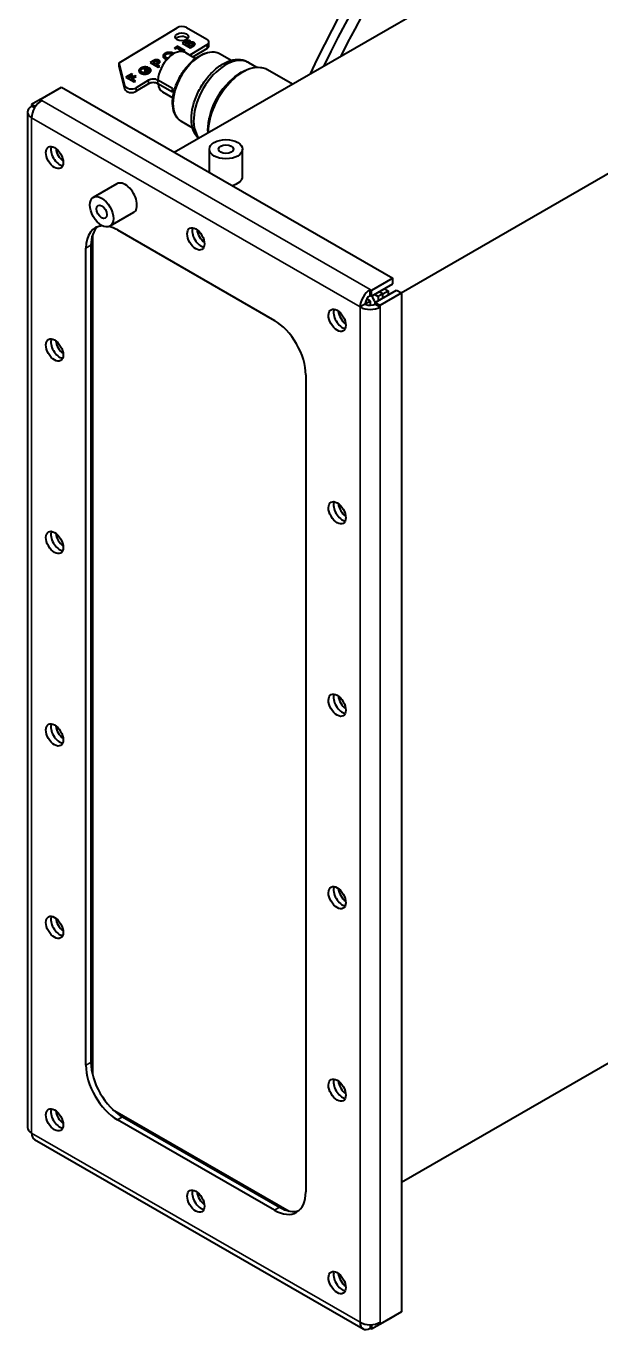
# Model space of a CAD drawing. Header units: millimetres. Extents: x 0 to 5945, y 0 to 4205.
# Drawn here: x 4912.9 to 5042.4, y 3466.9 to 3760.4 of the extents above; entities that cross this region are included whole.
import ezdxf

# ---------------------------------------------------------------- set-up
doc = ezdxf.new("R2010")
doc.units = ezdxf.units.MM
doc.header["$LTSCALE"] = 5
doc.layers.add('가시적인 것(ISO)', color=3, linetype='Continuous', lineweight=40)
doc.layers.add('가시적인 좁은 것(ISO)', color=3, linetype='Continuous', lineweight=35)

msp = doc.modelspace()

# ---------------------------------------------------------------- linework, layer by layer
at = {"layer": '가시적인 것(ISO)'}
for p, q in [((4946.2486, 3732.0796), (5085.1389, 3812.0612)), ((4997.3427, 3700.4234), (5138.879, 3781.9287)), ((4933.8457, 3752.1638), (4946.9228, 3760.0876)), ((4949.0438, 3760.1193), (4953.64, 3757.4725)), ((4946.9418, 3755.9059), (4946.2347, 3755.4775)), ((4946.2347, 3755.4775), (4946.5157, 3755.3156)), ((4946.9419, 3755.9019), (4946.2381, 3755.4755)), ((4946.5157, 3755.3156), (4946.8987, 3755.5476)), ((4946.8987, 3755.5476), (4948.4337, 3754.6637)), ((4948.7579, 3754.8601), (4946.9418, 3755.9059)), ((4946.9419, 3755.9019), (4946.9418, 3755.9059)), ((4948.7545, 3754.8581), (4946.9419, 3755.9019)), ((4948.8309, 3757.0506), (4948.0657, 3756.5869)), ((4948.0657, 3756.5869), (4949.8818, 3755.5411)), ((4948.831, 3757.0465), (4948.0691, 3756.5849)), ((4948.4337, 3754.6637), (4948.7579, 3754.8601)), ((4948.6709, 3756.6215), (4949.116, 3756.8912)), ((4948.671, 3756.6175), (4948.6709, 3756.6215)), ((4949.0817, 3756.3849), (4948.6709, 3756.6215)), ((4949.0818, 3756.3809), (4948.671, 3756.6175)), ((4948.7853, 3754.5066), (4951.0828, 3753.1835)), ((4948.831, 3757.0465), (4948.8309, 3757.0506)), ((4949.5268, 3756.6546), (4949.0817, 3756.3849)), ((4949.0818, 3756.3809), (4949.0817, 3756.3849)), ((4949.5269, 3756.6506), (4949.0818, 3756.3809)), ((4949.3628, 3756.2231), (4949.8366, 3756.5102)), ((4949.3629, 3756.2191), (4949.3628, 3756.2231)), ((4949.9249, 3755.8994), (4949.3628, 3756.2231)), ((4949.925, 3755.8954), (4949.3629, 3756.2191)), ((4949.5269, 3756.6506), (4949.5268, 3756.6546)), ((4949.6303, 3756.7822), (4949.6302, 3756.7863)), ((4953.6403, 3756.2193), (4949.8254, 3753.9077)), ((4949.8517, 3757.1125), (4949.8516, 3757.1165)), ((4949.8818, 3755.5411), (4950.6872, 3756.0291)), ((4950.3987, 3756.1865), (4949.9249, 3755.8994)), ((4949.925, 3755.8954), (4949.9249, 3755.8994)), ((4950.3988, 3756.1824), (4949.925, 3755.8954)), ((4950.0141, 3756.8013), (4950.014, 3756.8053)), ((4950.0146, 3756.798), (4950.0145, 3756.802)), ((4950.3988, 3756.1824), (4950.3987, 3756.1865)), ((4950.5171, 3756.3647), (4950.517, 3756.3688)), ((4953.6587, 3755.4126), (4950.5174, 3753.5092)), ((4950.7235, 3756.7126), (4950.7234, 3756.7166)), ((4954.0976, 3756.0575), (4954.0793, 3756.8642)), ((4935.1701, 3747.0246), (4933.8457, 3752.1638)), ((4933.8641, 3751.3572), (4933.8457, 3752.1638)), ((4941.6977, 3752.7284), (4940.8687, 3752.226)), ((4940.8687, 3752.226), (4942.6847, 3751.1802)), ((4941.6978, 3752.7243), (4940.8721, 3752.224)), ((4941.4739, 3752.2606), (4941.9308, 3752.5375)), ((4941.474, 3752.2566), (4941.4739, 3752.2606)), ((4942.036, 3751.9369), (4941.4739, 3752.2606)), ((4942.0361, 3751.9329), (4941.474, 3752.2566)), ((4941.6978, 3752.7243), (4941.6977, 3752.7284)), ((4942.4929, 3752.2138), (4942.036, 3751.9369)), ((4942.0361, 3751.9329), (4942.036, 3751.9369)), ((4942.493, 3752.2097), (4942.0361, 3751.9329)), ((4942.3171, 3751.7751), (4942.822, 3752.081)), ((4943.0089, 3751.3767), (4942.3171, 3751.7751)), ((4942.3172, 3751.771), (4942.3171, 3751.7751)), ((4943.0056, 3751.3746), (4942.3172, 3751.771)), ((4942.493, 3752.2097), (4942.4929, 3752.2138)), ((4942.6064, 3752.3876), (4942.6063, 3752.3916)), ((4942.8188, 3752.7337), (4942.8187, 3752.7377)), ((4944.1755, 3754.2767), (4944.1754, 3754.2808)), ((4944.1942, 3753.7257), (4944.1941, 3753.7298)), ((4944.4807, 3753.3347), (4944.4807, 3753.3387)), ((4946.0993, 3754.3182), (4946.0992, 3754.3223)), ((4956.6047, 3754.1868), (4959.1188, 3752.7391)), ((4963.0101, 3752.2291), (4964.8152, 3751.1896)), ((4935.1885, 3746.2179), (4933.8641, 3751.3572)), ((4936.7049, 3749.7031), (4935.4007, 3748.9128)), ((4935.4007, 3748.9128), (4937.2167, 3747.867)), ((4936.705, 3749.699), (4935.4041, 3748.9108)), ((4936.0059, 3748.9474), (4936.9859, 3749.5412)), ((4936.4383, 3748.6984), (4936.0059, 3748.9474)), ((4936.006, 3748.9434), (4936.0059, 3748.9474)), ((4936.4384, 3748.6944), (4936.006, 3748.9434)), ((4937.3957, 3749.2785), (4936.4383, 3748.6984)), ((4936.4384, 3748.6944), (4936.4383, 3748.6984)), ((4937.3958, 3749.2745), (4936.4384, 3748.6944)), ((4936.9859, 3749.5412), (4936.7049, 3749.7031)), ((4936.705, 3749.699), (4936.7049, 3749.7031)), ((4936.9826, 3749.5392), (4936.705, 3749.699)), ((4936.7194, 3748.5365), (4937.6768, 3749.1166)), ((4937.6768, 3749.1166), (4937.3957, 3749.2785)), ((4937.3958, 3749.2745), (4937.3957, 3749.2785)), ((4937.6734, 3749.1146), (4937.3958, 3749.2745)), ((4938.7372, 3750.9815), (4938.7371, 3750.9856)), ((4938.7517, 3750.4368), (4938.7516, 3750.4408)), ((4939.032, 3750.0359), (4939.0319, 3750.04)), ((4940.5549, 3751.065), (4939.5063, 3750.4296)), ((4939.5063, 3750.4296), (4939.7874, 3750.2678)), ((4940.555, 3751.061), (4939.5098, 3750.4277)), ((4939.7874, 3750.2678), (4940.5121, 3750.7069)), ((4939.9804, 3750.9648), (4940.3086, 3751.1637)), ((4940.3587, 3750.0478), (4940.3586, 3750.0518)), ((4940.555, 3751.061), (4940.5549, 3751.065)), ((4940.62, 3750.4017), (4940.6199, 3750.4057)), ((4942.6847, 3751.1802), (4943.0089, 3751.3767)), ((4967.2735, 3750.6395), (4972.8759, 3747.4133)), ((4916.0918, 3743.9079), (4920.9002, 3746.6768)), ((4920.9002, 3746.6768), (4995.5263, 3703.7025)), ((4937.5409, 3748.0634), (4936.7194, 3748.5365)), ((4936.7195, 3748.5325), (4936.7194, 3748.5365)), ((4937.5376, 3748.0614), (4936.7195, 3748.5325)), ((4937.2167, 3747.867), (4937.5409, 3748.0634)), ((4940.4749, 3748.2419), (4937.7135, 3746.5687)), ((4940.4933, 3747.4353), (4937.7319, 3745.7621)), ((4945.8492, 3746.4002), (4942.5959, 3748.2736)), ((4945.8664, 3746.4106), (4942.6131, 3748.2841)), ((4945.8675, 3745.5935), (4942.6142, 3747.4669)), ((4943.6702, 3745.6241), (4945.9678, 3744.3011)), ((4945.8664, 3746.4106), (4945.8492, 3746.4002)), ((4945.8675, 3745.5935), (4945.8492, 3746.4002)), ((4916.0918, 3743.8992), (4914.1605, 3742.787)), ((4914.9944, 3742.3068), (4914.1605, 3742.787)), ((4914.1605, 3742.787), (4914.1605, 3742.4039)), ((4916.4232, 3743.717), (4916.0918, 3743.9079)), ((4916.0918, 3743.498), (4916.0918, 3743.9079)), ((4945.8848, 3745.604), (4945.8675, 3745.5935)), ((4913.2232, 3741.1009), (4913.2232, 3512.5147)), ((4914.8201, 3742.024), (4914.1605, 3742.4039)), ((4947.8716, 3739.0216), (4950.3857, 3737.5738)), ((4953.8595, 3736.8315), (4953.8595, 3736.4624)), ((4954.1804, 3727.512), (4954.1804, 3732.7225)), ((4961.6804, 3726.5908), (4961.6804, 3732.7225)), ((4933.3609, 3724.945), (4928.0576, 3721.8911)), ((4937.1036, 3718.4456), (4931.8003, 3715.3917)), ((4927.8783, 3713.435), (4927.8783, 3524.3814)), ((4933.4645, 3714.5379), (4968.8198, 3694.1781)), ((4926.3934, 3526.4862), (4926.3934, 3710.4343)), ((4927.5248, 3711.0859), (4927.5248, 3527.1378)), ((4995.5263, 3703.7025), (4990.7179, 3700.9335)), ((4990.7179, 3699.6255), (4995.5263, 3702.3944)), ((4995.5263, 3702.3944), (4995.5263, 3703.7025)), ((4990.4573, 3698.5496), (4989.6213, 3699.031)), ((4990.7179, 3700.9335), (4990.3866, 3701.1244)), ((4990.3866, 3699.8163), (4990.3866, 3701.1244)), ((4990.3866, 3699.8163), (4990.7179, 3699.6255)), ((4990.7179, 3699.6255), (4990.7179, 3700.9335)), ((4991.4212, 3700.0305), (4992.225, 3699.5676)), ((4991.5179, 3698.2398), (4996.3263, 3701.0088)), ((4993.2857, 3700.1784), (4992.225, 3699.5676)), ((4992.225, 3699.5676), (4992.225, 3698.647)), ((4993.2857, 3700.1784), (4992.4819, 3700.6412)), ((4993.2857, 3700.1784), (4992.4819, 3700.6412)), ((4992.6493, 3697.5883), (4997.4576, 3700.3572)), ((4993.2857, 3700.1784), (4994.4171, 3700.8299)), ((4993.2857, 3699.2578), (4993.2857, 3700.1784)), ((4993.2857, 3699.2578), (4993.2857, 3700.1784)), ((4993.6132, 3701.2928), (4994.4171, 3700.8299)), ((4994.4171, 3700.8299), (4994.4171, 3699.9093)), ((4996.3263, 3701.0088), (4997.4576, 3700.3572)), ((4997.4576, 3700.3572), (4997.4576, 3471.0048)), ((4989.2552, 3697.8567), (4988.1238, 3697.2052)), ((4989.2552, 3698.0202), (4989.3966, 3697.9388)), ((4990.4573, 3698.5496), (4989.3966, 3697.9388)), ((4989.3966, 3697.9388), (4989.3966, 3697.7753)), ((4990.4573, 3697.5877), (4990.4573, 3698.5496)), ((4991.5179, 3697.8567), (4991.5179, 3698.2398)), ((4991.5179, 3698.2398), (4992.6493, 3697.5883)), ((4991.5179, 3697.8567), (4992.6493, 3697.2052)), ((4992.6493, 3697.2052), (4992.6493, 3697.5883)), ((4975.8909, 3681.9306), (4975.8909, 3497.9825)), ((4997.4576, 3500.1906), (5103.0977, 3561.0246)), ((4932.4004, 3516.5586), (4972.1466, 3493.6703)), ((4968.8198, 3493.879), (4933.4645, 3514.2388)), ((4934.5958, 3514.8903), (4969.9512, 3494.5305)), ((4914.8263, 3509.7416), (4988.7897, 3467.149)), ((4990.7179, 3467.1151), (4995.5263, 3469.884)), ((4997.4576, 3471.0048), (4992.6493, 3468.2359)), ((4995.5263, 3469.8926), (4995.5263, 3469.884)), ((4990.3866, 3468.0793), (4990.3866, 3467.3059)), ((4990.3866, 3467.3059), (4990.7179, 3467.1151)), ((4990.7179, 3468.0892), (4990.7179, 3467.1151)), ((4992.2921, 3468.4416), (4992.6493, 3468.2359)), ((4992.6493, 3468.2359), (4992.6493, 3468.619))]:
    msp.add_line(p, q, dxfattribs=at)
for centre, major_axis, ratio, start_param, end_param in [((5060.9205, 3726.6725), (73.6073, 127.8211), 0.57809312, 0.1940269, 1.72016677), ((5062.6882, 3725.6546), (73.6073, 127.8211), 0.57809312, 0.21847894, 1.69904341), ((5062.6882, 3725.6546), (73.6073, 127.8211), 0.57809312, 0.21847894, 1.69904341), ((5064.8096, 3724.433), (73.6073, 127.8211), 0.57809312, 0.24069093, 1.67323271), ((4947.9835, 3759.4768), (1.4996, 0.0342), 0.59069593, 0.77210712, 2.34290344), ((4948.0023, 3757.208), (1.4996, 0.0342), 0.59069593, 0.47274885, 2.6688438), ((4952.5797, 3756.8301), (1.4996, 0.0342), 0.59069593, 5.4844961, 7.05529242), ((4946.2278, 3750.0654), (2.5575, 4.4412), 0.57809312, 0, 2.28254461), ((4952.598, 3756.0234), (1.4996, 0.0342), 0.59069593, 5.4844961, 6.28318531), ((4957.895, 3743.3466), (-5.1151, -8.8825), 0.57809312, 3.14159265, 6.07128424), ((4936.6529, 3747.1795), (-1.4996, -0.0342), 0.59069593, 0.13708038, 2.34290344), ((4936.6712, 3746.3728), (-1.4996, -0.0342), 0.59069593, 0.13708038, 2.34290344), ((4941.5356, 3747.6312), (-1.4996, -0.0342), 0.59069593, 3.91369977, 5.4844961), ((4941.5539, 3746.8245), (-1.4996, -0.0342), 0.59069593, 3.91369977, 5.4844961), ((4946.2278, 3750.0654), (-2.5575, -4.4412), 0.57809312, 5.62519683, 6.28318531), ((4949.4811, 3748.1919), (2.5575, 4.4412), 0.57809312, 2.28254461, 2.47797743), ((4916.4232, 3741.1009), (1.5969, 2.7731), 0.57809312, 0.78346445, 2.35426078), ((4916.4232, 3741.1009), (-3.2, 0), 0.5758617, 5.49778714, 7.06858347), ((4920.4537, 3731.5088), (-1.3723, 2.3831), 0.57809312, 0.42312772, 2.71846493), ((4920.4537, 3731.5088), (1.3723, -2.3831), 0.57809312, 3.56472037, 5.86005759), ((4921.5144, 3732.1195), (1.3723, -2.3831), 0.57809312, 4.06153268, 5.36324528), ((4921.5144, 3732.1195), (-1.3723, 2.3831), 0.57809312, 0.91994003, 2.22165262), ((4935.2322, 3721.6953), (-1.8714, 3.2497), 0.57809312, 3.14159265, 6.28318531), ((4957.9304, 3726.5908), (3.75, 0), 0.5758617, 5.08027911, 6.28318531), ((4933.4645, 3706.3624), (-4.9903, 8.6658), 0.57809312, 5.99767199, 7.07051718), ((4934.5958, 3707.0139), (-4.9903, 8.6658), 0.57809312, 0.1131603, 0.78733187), ((4933.4645, 3706.3624), (4.9903, -8.6658), 0.57809312, 2.3581282, 2.61959577), ((4952.2735, 3713.1849), (-1.3723, 2.3831), 0.57809312, 0.42312772, 2.71846493), ((4952.2735, 3713.1849), (1.3723, -2.3831), 0.57809312, 3.56472037, 5.86005759), ((4953.3342, 3713.7957), (1.3723, -2.3831), 0.57809312, 4.06153268, 5.36324528), ((4953.3342, 3713.7957), (-1.3723, 2.3831), 0.57809312, 0.91994003, 2.22165262), ((4990.3866, 3698.5082), (-1.5969, -2.7731), 0.57809312, 3.92505711, 5.49585344), ((4990.3866, 3698.5082), (0.7985, 1.3865), 0.57809312, 0.78346445, 2.22893295), ((4988.6895, 3697.5158), (-2.4952, 4.3329), 0.57809312, 4.55493043, 4.87631282), ((4984.0933, 3694.8611), (-1.3723, 2.3831), 0.57809312, 0.42312772, 2.71846493), ((4984.0933, 3694.8611), (1.3723, -2.3831), 0.57809312, 3.56472037, 5.86005759), ((4985.154, 3695.4719), (1.3723, -2.3831), 0.57809312, 4.06153268, 5.36324528), ((4985.154, 3695.4719), (-1.3723, 2.3831), 0.57809312, 0.91994003, 2.22165262), ((4990.3866, 3698.5082), (3.2, 0), 0.5758617, 3.92699082, 5.49778714), ((4990.3866, 3698.5082), (1.6, 0), 0.5758617, 4.05231865, 5.49778714), ((4968.8198, 3686.0026), (4.9903, -8.6658), 0.57809312, 0.78733187, 2.3581282), ((4920.4537, 3688.1788), (-1.3723, 2.3831), 0.57809312, 0.42312772, 2.71846493), ((4920.4537, 3688.1788), (1.3723, -2.3831), 0.57809312, 3.56472037, 5.86005759), ((4921.5144, 3688.7895), (1.3723, -2.3831), 0.57809312, 4.06153268, 5.36324528), ((4921.5144, 3688.7895), (-1.3723, 2.3831), 0.57809312, 0.91994003, 2.22165262), ((4984.0933, 3651.5311), (-1.3723, 2.3831), 0.57809312, 0.42312772, 2.71846493), ((4984.0933, 3651.5311), (1.3723, -2.3831), 0.57809312, 3.56472037, 5.86005759), ((4985.154, 3652.1419), (1.3723, -2.3831), 0.57809312, 4.06153268, 5.36324528), ((4985.154, 3652.1419), (-1.3723, 2.3831), 0.57809312, 0.91994003, 2.22165262), ((4920.4537, 3644.8488), (-1.3723, 2.3831), 0.57809312, 0.42312772, 2.71846493), ((4920.4537, 3644.8488), (1.3723, -2.3831), 0.57809312, 3.56472037, 5.86005759), ((4921.5144, 3645.4596), (1.3723, -2.3831), 0.57809312, 4.06153268, 5.36324528), ((4921.5144, 3645.4596), (-1.3723, 2.3831), 0.57809312, 0.91994003, 2.22165262), ((4984.0933, 3608.2011), (-1.3723, 2.3831), 0.57809312, 0.42312772, 2.71846493), ((4984.0933, 3608.2011), (1.3723, -2.3831), 0.57809312, 3.56472037, 5.86005759), ((4985.154, 3608.8119), (1.3723, -2.3831), 0.57809312, 4.06153268, 5.36324528), ((4985.154, 3608.8119), (-1.3723, 2.3831), 0.57809312, 0.91994003, 2.22165262), ((4920.4537, 3601.5188), (-1.3723, 2.3831), 0.57809312, 0.42312772, 2.71846493), ((4920.4537, 3601.5188), (1.3723, -2.3831), 0.57809312, 3.56472037, 5.86005759), ((4921.5144, 3602.1296), (1.3723, -2.3831), 0.57809312, 4.06153268, 5.36324528), ((4921.5144, 3602.1296), (-1.3723, 2.3831), 0.57809312, 0.91994003, 2.22165262), ((4984.0933, 3564.8711), (-1.3723, 2.3831), 0.57809312, 0.42312772, 2.71846493), ((4984.0933, 3564.8711), (1.3723, -2.3831), 0.57809312, 3.56472037, 5.86005759), ((4985.154, 3565.4819), (1.3723, -2.3831), 0.57809312, 4.06153268, 5.36324528), ((4985.154, 3565.4819), (-1.3723, 2.3831), 0.57809312, 0.91994003, 2.22165262), ((4920.4537, 3558.1888), (-1.3723, 2.3831), 0.57809312, 0.42312772, 2.71846493), ((4920.4537, 3558.1888), (1.3723, -2.3831), 0.57809312, 3.56472037, 5.86005759), ((4921.5144, 3558.7996), (1.3723, -2.3831), 0.57809312, 4.06153268, 5.36324528), ((4921.5144, 3558.7996), (-1.3723, 2.3831), 0.57809312, 0.91994003, 2.22165262), ((4933.4645, 3522.4143), (-4.9903, 8.6658), 0.57809312, 0.78733187, 2.3581282), ((4934.5958, 3523.0658), (4.9903, -8.6658), 0.57809312, 3.92892453, 5.49972085), ((4984.0933, 3521.5411), (-1.3723, 2.3831), 0.57809312, 0.42312772, 2.71846493), ((4984.0933, 3521.5411), (1.3723, -2.3831), 0.57809312, 3.56472037, 5.86005759), ((4985.154, 3522.1519), (1.3723, -2.3831), 0.57809312, 4.06153268, 5.36324528), ((4985.154, 3522.1519), (-1.3723, 2.3831), 0.57809312, 0.91994003, 2.22165262), ((4920.4537, 3514.8588), (-1.3723, 2.3831), 0.57809312, 0.42312772, 2.71846493), ((4920.4537, 3514.8588), (1.3723, -2.3831), 0.57809312, 3.56472037, 5.86005759), ((4921.5144, 3515.4696), (1.3723, -2.3831), 0.57809312, 4.06153268, 5.36324528), ((4921.5144, 3515.4696), (-1.3723, 2.3831), 0.57809312, 0.91994003, 2.22165262), ((4916.4232, 3512.5147), (-3.2, 0), 0.5758617, 0, 0.78539816), ((4916.4232, 3512.5147), (-1.5969, -2.7731), 0.57809312, 5.49585344, 6.28318531), ((4952.2735, 3496.535), (-1.3723, 2.3831), 0.57809312, 0.42312772, 2.71846493), ((4952.2735, 3496.535), (1.3723, -2.3831), 0.57809312, 3.56472037, 5.86005759), ((4953.3342, 3497.1458), (1.3723, -2.3831), 0.57809312, 4.06153268, 5.36324528), ((4953.3342, 3497.1458), (-1.3723, 2.3831), 0.57809312, 0.91994003, 2.22165262), ((4968.8198, 3502.0545), (4.9903, -8.6658), 0.57809312, 5.49972085, 7.07051718), ((4969.9512, 3502.706), (4.9903, -8.6658), 0.57809312, 5.49972085, 6.17002501), ((4984.0933, 3478.2112), (-1.3723, 2.3831), 0.57809312, 0.42312772, 2.71846493), ((4984.0933, 3478.2112), (1.3723, -2.3831), 0.57809312, 3.56472037, 5.86005759), ((4985.154, 3478.8219), (1.3723, -2.3831), 0.57809312, 4.06153268, 5.36324528), ((4985.154, 3478.8219), (-1.3723, 2.3831), 0.57809312, 0.91994003, 2.22165262), ((4990.3866, 3469.922), (-1.5969, -2.7731), 0.57809312, 5.49585344, 7.06664976), ((4990.3866, 3469.922), (-3.2, 0), 0.5758617, 0.78539816, 2.35619449)]:
    msp.add_ellipse(centre, major_axis=major_axis, ratio=ratio, start_param=start_param, end_param=end_param, dxfattribs=at)
for centre, major_axis, ratio in [((4947.9839, 3758.0147), (-1.4996, -0.0342), 0.59069593), ((4957.9304, 3732.7225), (-3.75, 0), 0.5758617), ((4919.3223, 3730.8572), (-1.3723, 2.3831), 0.57809312), ((4957.9304, 3732.7225), (-1.6618, 0), 0.5758617), ((4929.9289, 3718.6414), (-1.8714, 3.2497), 0.57809312), ((4929.9289, 3718.6414), (-0.8293, 1.44), 0.57809312), ((4951.1421, 3712.5334), (-1.3723, 2.3831), 0.57809312), ((4982.962, 3694.2096), (-1.3723, 2.3831), 0.57809312), ((4919.3223, 3687.5272), (-1.3723, 2.3831), 0.57809312), ((4982.962, 3650.8796), (-1.3723, 2.3831), 0.57809312), ((4919.3223, 3644.1972), (-1.3723, 2.3831), 0.57809312), ((4982.962, 3607.5496), (-1.3723, 2.3831), 0.57809312), ((4919.3223, 3600.8672), (-1.3723, 2.3831), 0.57809312), ((4982.962, 3564.2196), (-1.3723, 2.3831), 0.57809312), ((4919.3223, 3557.5372), (-1.3723, 2.3831), 0.57809312), ((4982.962, 3520.8896), (-1.3723, 2.3831), 0.57809312), ((4919.3223, 3514.2073), (-1.3723, 2.3831), 0.57809312), ((4951.1421, 3495.8834), (-1.3723, 2.3831), 0.57809312), ((4982.962, 3477.5596), (-1.3723, 2.3831), 0.57809312)]:
    msp.add_ellipse(centre, major_axis=major_axis, ratio=ratio, dxfattribs=at)
for points, knots in [([(4946.0992, 3754.3223), (4946.0662, 3754.3404), (4946.0009, 3754.3761), (4945.8934, 3754.4216), (4945.7808, 3754.4597), (4945.6628, 3754.4902), (4945.5396, 3754.5136), (4945.4106, 3754.5287), (4945.2766, 3754.5364), (4945.1391, 3754.5367), (4945.0015, 3754.5297), (4944.8672, 3754.5158), (4944.7382, 3754.4947), (4944.6145, 3754.4664), (4944.4961, 3754.4307), (4944.3834, 3754.3877), (4944.2749, 3754.3382), (4944.2089, 3754.3001), (4944.1754, 3754.2808)], [0, 0, 0, 0, 0.06396996, 0.12628383, 0.18735874, 0.24779723, 0.30845505, 0.37001199, 0.43289888, 0.4977051, 0.5627616, 0.62604222, 0.68796709, 0.74914247, 0.81040796, 0.87219118, 0.93513718, 1, 1, 1, 1]), ([(4946.0993, 3754.3182), (4946.0663, 3754.3363), (4946.001, 3754.372), (4945.8935, 3754.4175), (4945.7809, 3754.4557), (4945.6629, 3754.4862), (4945.5397, 3754.5096), (4945.4107, 3754.5246), (4945.2766, 3754.5324), (4945.1391, 3754.5326), (4945.0016, 3754.5256), (4944.8673, 3754.5118), (4944.7383, 3754.4906), (4944.6146, 3754.4623), (4944.4962, 3754.4267), (4944.3834, 3754.3837), (4944.275, 3754.3342), (4944.209, 3754.2961), (4944.1755, 3754.2767)], [0, 0, 0, 0, 0.06396996, 0.12628383, 0.18735874, 0.24779723, 0.30845505, 0.37001199, 0.43289888, 0.4977051, 0.5627616, 0.62604222, 0.68796709, 0.74914247, 0.81040796, 0.87219118, 0.93513718, 1, 1, 1, 1]), ([(4947.8716, 3739.0216), (4947.4025, 3739.2917), (4947.0036, 3739.6801), (4946.3702, 3740.6586), (4946.1456, 3741.2584), (4945.8889, 3742.6289), (4945.8704, 3743.4094), (4946.0493, 3745.0525), (4946.2492, 3745.9157), (4946.8427, 3747.6316), (4947.2355, 3748.4839), (4948.1736, 3750.0963), (4948.7184, 3750.8562), (4949.9097, 3752.2114), (4950.5562, 3752.8062), (4951.8941, 3753.7697), (4952.5857, 3754.1376), (4953.9463, 3754.5932), (4954.6169, 3754.6839), (4955.7332, 3754.5679), (4956.1947, 3754.4229), (4956.6047, 3754.1868)], [0.78346445, 0.78346445, 0.78346445, 0.78346445, 1.07169043, 1.07169043, 1.37778977, 1.37778977, 1.70436533, 1.70436533, 2.03396657, 2.03396657, 2.36200506, 2.36200506, 2.68934013, 2.68934013, 3.01744212, 3.01744212, 3.34708255, 3.34708255, 3.67311173, 3.67311173, 3.92505711, 3.92505711, 3.92505711, 3.92505711]), ([(4949.8516, 3757.1165), (4949.8364, 3757.1247), (4949.8064, 3757.1408), (4949.7568, 3757.1616), (4949.7036, 3757.1789), (4949.6474, 3757.1935), (4949.5873, 3757.204), (4949.5241, 3757.2116), (4949.4575, 3757.2163), (4949.3881, 3757.2174), (4949.317, 3757.2148), (4949.2457, 3757.2066), (4949.175, 3757.1932), (4949.1044, 3757.1751), (4949.0347, 3757.1515), (4948.9658, 3757.1226), (4948.8969, 3757.089), (4948.8533, 3757.0636), (4948.8309, 3757.0506)], [0, 0, 0, 0, 0.05427115, 0.10739015, 0.1608808, 0.21469696, 0.26932079, 0.32588115, 0.38424246, 0.44534576, 0.5075986, 0.57006323, 0.63424037, 0.70020151, 0.76931843, 0.84191786, 0.91865867, 1, 1, 1, 1]), ([(4949.8517, 3757.1125), (4949.8365, 3757.1206), (4949.8065, 3757.1367), (4949.7569, 3757.1576), (4949.7037, 3757.1748), (4949.6475, 3757.1894), (4949.5874, 3757.2), (4949.5242, 3757.2076), (4949.4576, 3757.2122), (4949.3882, 3757.2133), (4949.3171, 3757.2108), (4949.2458, 3757.2026), (4949.1751, 3757.1892), (4949.1045, 3757.1711), (4949.0348, 3757.1474), (4948.9659, 3757.1186), (4948.897, 3757.085), (4948.8534, 3757.0596), (4948.831, 3757.0465)], [0, 0, 0, 0, 0.05427115, 0.10739015, 0.1608808, 0.21469696, 0.26932079, 0.32588115, 0.38424246, 0.44534576, 0.5075986, 0.57006323, 0.63424037, 0.70020151, 0.76931843, 0.84191786, 0.91865867, 1, 1, 1, 1]), ([(4949.116, 3756.8912), (4949.1251, 3756.8965), (4949.1427, 3756.9068), (4949.1711, 3756.9202), (4949.1995, 3756.9317), (4949.2287, 3756.9408), (4949.2579, 3756.9479), (4949.2878, 3756.9525), (4949.318, 3756.9553), (4949.3578, 3756.9557), (4949.4054, 3756.9523), (4949.4591, 3756.9441), (4949.5065, 3756.9293), (4949.5331, 3756.9159), (4949.5463, 3756.9092)], [0, 0, 0, 0, 0.07843272, 0.15238941, 0.22341326, 0.29023867, 0.3555143, 0.41829968, 0.48121034, 0.54434747, 0.6661785, 0.77980366, 0.89032424, 1, 1, 1, 1]), ([(4949.5463, 3756.9092), (4949.558, 3756.9015), (4949.5814, 3756.8862), (4949.6075, 3756.8585), (4949.6232, 3756.827), (4949.6302, 3756.7989), (4949.6304, 3756.7753), (4949.6267, 3756.7575), (4949.619, 3756.7399), (4949.6079, 3756.7224), (4949.5932, 3756.705), (4949.5745, 3756.6879), (4949.5525, 3756.6708), (4949.5355, 3756.6601), (4949.5268, 3756.6546)], [0, 0, 0, 0, 0.10963582, 0.22011615, 0.33457548, 0.45636215, 0.51947628, 0.58236404, 0.64461516, 0.70986702, 0.7766681, 0.84766608, 0.92159584, 1, 1, 1, 1]), ([(4949.6303, 3756.7822), (4949.6303, 3756.7786), (4949.63, 3756.769), (4949.6268, 3756.7535), (4949.6191, 3756.7358), (4949.608, 3756.7184), (4949.5933, 3756.701), (4949.5746, 3756.6839), (4949.5526, 3756.6668), (4949.5356, 3756.6561), (4949.5269, 3756.6506)], [0.481040388, 0.481040388, 0.481040388, 0.481040388, 0.51947628, 0.58236404, 0.644615164, 0.709867021, 0.7766681, 0.847666084, 0.921595842, 1, 1, 1, 1]), ([(4949.8366, 3756.5102), (4949.8547, 3756.5202), (4949.8909, 3756.5401), (4949.9569, 3756.5616), (4950.0293, 3756.5769), (4950.0944, 3756.5831), (4950.1479, 3756.585), (4950.1877, 3756.5833), (4950.2262, 3756.5793), (4950.2636, 3756.5726), (4950.2999, 3756.5633), (4950.3351, 3756.5514), (4950.3689, 3756.5368), (4950.3896, 3756.5254), (4950.4003, 3756.5196)], [0, 0, 0, 0, 0.11712848, 0.23316017, 0.35351179, 0.48097886, 0.54622642, 0.6095758, 0.67173975, 0.73413235, 0.7975734, 0.86284323, 0.92979656, 1, 1, 1, 1]), ([(4950.0145, 3756.802), (4950.0143, 3756.8026), (4950.0138, 3756.8049), (4950.0144, 3756.8103), (4950.0137, 3756.8192), (4950.0125, 3756.8317), (4950.0122, 3756.8477), (4950.0105, 3756.8672), (4950.0092, 3756.8904), (4950.0083, 3756.9164), (4950.0053, 3756.9439), (4949.9965, 3756.9713), (4949.9838, 3756.9979), (4949.9665, 3757.0236), (4949.9442, 3757.0482), (4949.9181, 3757.0721), (4949.8873, 3757.0952), (4949.8636, 3757.1093), (4949.8516, 3757.1165)], [0, 0, 0, 0, 0.00527441, 0.02041841, 0.04663565, 0.08337231, 0.12998379, 0.18711255, 0.25471824, 0.33280285, 0.41517946, 0.49629442, 0.57742192, 0.65821838, 0.7402814, 0.82381946, 0.91015354, 1, 1, 1, 1]), ([(4950.0142, 3756.81), (4950.0141, 3756.8113), (4950.0137, 3756.8168), (4950.0126, 3756.8276), (4950.0123, 3756.8437), (4950.0106, 3756.8632), (4950.0093, 3756.8863), (4950.0084, 3756.9123), (4950.0054, 3756.9399), (4949.9966, 3756.9673), (4949.9839, 3756.9938), (4949.9665, 3757.0195), (4949.9443, 3757.0442), (4949.9182, 3757.0681), (4949.8874, 3757.0911), (4949.8637, 3757.1053), (4949.8517, 3757.1125)], [0.035198805, 0.035198805, 0.035198805, 0.035198805, 0.046635652, 0.083372308, 0.129983789, 0.187112546, 0.254718239, 0.332802848, 0.415179465, 0.49629442, 0.577421921, 0.658218383, 0.740281402, 0.823819461, 0.910153541, 1, 1, 1, 1]), ([(4950.0146, 3756.798), (4950.0144, 3756.7986), (4950.0142, 3756.7997), (4950.0141, 3756.8008), (4950.0141, 3756.8013)], [0, 0, 0, 0, 0.00527441336, 0.00975880701, 0.00975880701, 0.00975880701, 0.00975880701]), ([(4950.7234, 3756.7166), (4950.7038, 3756.7275), (4950.6659, 3756.7486), (4950.6057, 3756.7757), (4950.5458, 3756.7975), (4950.4861, 3756.8143), (4950.4265, 3756.8261), (4950.3667, 3756.8322), (4950.3072, 3756.8336), (4950.2495, 3756.8289), (4950.1961, 3756.8225), (4950.1486, 3756.817), (4950.1084, 3756.8126), (4950.0754, 3756.8091), (4950.0499, 3756.8058), (4950.0315, 3756.8041), (4950.0206, 3756.8024), (4950.0157, 3756.8021), (4950.0145, 3756.802)], [0, 0, 0, 0, 0.10564587, 0.20451601, 0.29619793, 0.38152204, 0.46299034, 0.54090675, 0.61699884, 0.69328607, 0.76542001, 0.8274343, 0.88004662, 0.92339897, 0.95663151, 0.98096335, 0.9951777, 1, 1, 1, 1]), ([(4950.7235, 3756.7126), (4950.7039, 3756.7235), (4950.666, 3756.7446), (4950.6058, 3756.7716), (4950.5459, 3756.7935), (4950.4862, 3756.8103), (4950.4266, 3756.822), (4950.3668, 3756.8281), (4950.3073, 3756.8295), (4950.2496, 3756.8249), (4950.1961, 3756.8185), (4950.1487, 3756.8129), (4950.1085, 3756.8086), (4950.0755, 3756.805), (4950.05, 3756.8018), (4950.0316, 3756.8001), (4950.0207, 3756.7984), (4950.0158, 3756.7981), (4950.0146, 3756.798)], [0, 0, 0, 0, 0.10564587, 0.20451601, 0.29619793, 0.38152204, 0.46299034, 0.54090675, 0.61699884, 0.69328607, 0.76542001, 0.8274343, 0.88004662, 0.92339897, 0.95663151, 0.98096335, 0.9951777, 1, 1, 1, 1]), ([(4950.4003, 3756.5196), (4950.4104, 3756.5135), (4950.4302, 3756.5015), (4950.4558, 3756.4819), (4950.4767, 3756.4615), (4950.4935, 3756.4402), (4950.5057, 3756.4182), (4950.5139, 3756.3956), (4950.5177, 3756.372), (4950.5159, 3756.3404), (4950.5066, 3756.3019), (4950.4827, 3756.2588), (4950.448, 3756.2194), (4950.4152, 3756.1975), (4950.3987, 3756.1865)], [0, 0, 0, 0, 0.07019062, 0.13713172, 0.20238963, 0.26581909, 0.32820029, 0.39098994, 0.45432775, 0.51956339, 0.64655278, 0.76688242, 0.88289292, 1, 1, 1, 1]), ([(4950.5171, 3756.3647), (4950.5172, 3756.3578), (4950.5157, 3756.3352), (4950.5067, 3756.2979), (4950.4827, 3756.2548), (4950.4481, 3756.2153), (4950.4152, 3756.1934), (4950.3988, 3756.1824)], [0.46374251, 0.46374251, 0.46374251, 0.46374251, 0.519563394, 0.646552779, 0.766882415, 0.882892918, 1, 1, 1, 1]), ([(4950.6872, 3756.0291), (4950.7007, 3756.0378), (4950.7285, 3756.0558), (4950.7663, 3756.0858), (4950.8024, 3756.1188), (4950.8356, 3756.1552), (4950.8669, 3756.1946), (4950.8961, 3756.2372), (4950.9227, 3756.283), (4950.9478, 3756.3311), (4950.9658, 3756.3809), (4950.9703, 3756.4312), (4950.9611, 3756.4808), (4950.9398, 3756.5299), (4950.9043, 3756.578), (4950.857, 3756.6257), (4950.7963, 3756.6726), (4950.7483, 3756.7016), (4950.7234, 3756.7166)], [0, 0, 0, 0, 0.045469477, 0.093488771, 0.143627723, 0.196604031, 0.252555691, 0.311326573, 0.373904675, 0.439616603, 0.505950269, 0.57052549, 0.634590779, 0.700106434, 0.768120585, 0.8401735, 0.917144063, 1, 1, 1, 1]), ([(4950.9683, 3756.4247), (4950.9682, 3756.4255), (4950.9675, 3756.4428), (4950.9612, 3756.4768), (4950.9399, 3756.5259), (4950.9044, 3756.574), (4950.8571, 3756.6217), (4950.7964, 3756.6685), (4950.7484, 3756.6975), (4950.7235, 3756.7126)], [0.567205062, 0.567205062, 0.567205062, 0.567205062, 0.57052549, 0.634590779, 0.700106434, 0.768120585, 0.8401735, 0.917144063, 1, 1, 1, 1]), ([(4942.8187, 3752.7377), (4942.7977, 3752.7493), (4942.7566, 3752.7718), (4942.6894, 3752.8006), (4942.6202, 3752.8247), (4942.5482, 3752.8437), (4942.4734, 3752.8572), (4942.3965, 3752.8666), (4942.3169, 3752.8699), (4942.2361, 3752.8689), (4942.1562, 3752.8634), (4942.0789, 3752.8547), (4942.0054, 3752.8428), (4941.9359, 3752.8268), (4941.8704, 3752.8075), (4941.8084, 3752.7849), (4941.7502, 3752.7587), (4941.7153, 3752.7385), (4941.6977, 3752.7284)], [0, 0, 0, 0, 0.06990935, 0.13693333, 0.20208557, 0.26532931, 0.3283129, 0.39144478, 0.45527375, 0.52066965, 0.58577214, 0.64849332, 0.70923813, 0.76812294, 0.82638424, 0.8838105, 0.94160867, 1, 1, 1, 1]), ([(4942.8188, 3752.7337), (4942.7978, 3752.7452), (4942.7566, 3752.7678), (4942.6894, 3752.7966), (4942.6203, 3752.8207), (4942.5483, 3752.8397), (4942.4735, 3752.8532), (4942.3966, 3752.8626), (4942.3169, 3752.8658), (4942.2362, 3752.8649), (4942.1563, 3752.8594), (4942.079, 3752.8507), (4942.0055, 3752.8388), (4941.936, 3752.8228), (4941.8705, 3752.8034), (4941.8085, 3752.7808), (4941.7503, 3752.7546), (4941.7154, 3752.7345), (4941.6978, 3752.7243)], [0, 0, 0, 0, 0.06990935, 0.13693333, 0.20208557, 0.26532931, 0.3283129, 0.39144478, 0.45527375, 0.52066965, 0.58577214, 0.64849332, 0.70923813, 0.76812294, 0.82638424, 0.8838105, 0.94160867, 1, 1, 1, 1]), ([(4941.9308, 3752.5375), (4941.9487, 3752.5473), (4941.9844, 3752.5668), (4942.0489, 3752.588), (4942.12, 3752.6032), (4942.1838, 3752.6092), (4942.2366, 3752.6113), (4942.2761, 3752.6092), (4942.3147, 3752.6052), (4942.3523, 3752.5979), (4942.3892, 3752.5884), (4942.4247, 3752.5757), (4942.4596, 3752.5606), (4942.4811, 3752.5487), (4942.4922, 3752.5427)], [0, 0, 0, 0, 0.1150066, 0.22951552, 0.34729841, 0.47280168, 0.53705832, 0.6000093, 0.66289545, 0.7257167, 0.7906769, 0.85733732, 0.9266507, 1, 1, 1, 1]), ([(4942.4922, 3752.5427), (4942.502, 3752.5367), (4942.5212, 3752.5251), (4942.5458, 3752.5059), (4942.5669, 3752.4861), (4942.5824, 3752.4651), (4942.5955, 3752.4436), (4942.6029, 3752.421), (4942.6068, 3752.3977), (4942.606, 3752.3663), (4942.598, 3752.328), (4942.5747, 3752.2852), (4942.5415, 3752.2461), (4942.5091, 3752.2245), (4942.4929, 3752.2138)], [0, 0, 0, 0, 0.06892712, 0.135342126, 0.199892351, 0.262827391, 0.325800463, 0.388887497, 0.452088287, 0.518286634, 0.646878377, 0.766948586, 0.883443472, 1, 1, 1, 1]), ([(4942.6064, 3752.3876), (4942.6066, 3752.3817), (4942.6057, 3752.3601), (4942.5981, 3752.3239), (4942.5748, 3752.2812), (4942.5416, 3752.2421), (4942.5092, 3752.2205), (4942.493, 3752.2097)], [0.469717961, 0.469717961, 0.469717961, 0.469717961, 0.518286634, 0.646878377, 0.766948586, 0.883443472, 1, 1, 1, 1]), ([(4942.822, 3752.081), (4942.839, 3752.0918), (4942.8729, 3752.1133), (4942.9163, 3752.1488), (4942.954, 3752.1861), (4942.986, 3752.2254), (4943.0112, 3752.2669), (4943.0305, 3752.3103), (4943.0436, 3752.3557), (4943.0506, 3752.4025), (4943.0511, 3752.4497), (4943.0424, 3752.4959), (4943.026, 3752.5405), (4943.0005, 3752.5833), (4942.9682, 3752.6249), (4942.9259, 3752.6642), (4942.8768, 3752.7026), (4942.8383, 3752.7259), (4942.8187, 3752.7377)], [0, 0, 0, 0, 0.05997973, 0.1189684, 0.17747374, 0.2364003, 0.29606904, 0.35686909, 0.4192894, 0.48432662, 0.54938338, 0.61289541, 0.67530614, 0.73771807, 0.80033796, 0.86475181, 0.93112072, 1, 1, 1, 1]), ([(4943.0505, 3752.4311), (4943.0503, 3752.4361), (4943.0491, 3752.4565), (4943.0425, 3752.4918), (4943.0261, 3752.5365), (4943.0006, 3752.5792), (4942.9683, 3752.6208), (4942.926, 3752.6602), (4942.8769, 3752.6986), (4942.8384, 3752.7218), (4942.8188, 3752.7337)], [0.528996169, 0.528996169, 0.528996169, 0.528996169, 0.549383376, 0.612895405, 0.675306137, 0.737718067, 0.800337961, 0.86475181, 0.93112072, 1, 1, 1, 1]), ([(4944.1754, 3754.2808), (4944.1432, 3754.2603), (4944.0797, 3754.2199), (4943.9977, 3754.1541), (4943.9271, 3754.086), (4943.8695, 3754.0149), (4943.8243, 3753.941), (4943.7919, 3753.8642), (4943.7716, 3753.7847), (4943.7643, 3753.7035), (4943.7682, 3753.6226), (4943.7856, 3753.544), (4943.8151, 3753.4686), (4943.8581, 3753.3967), (4943.9131, 3753.328), (4943.981, 3753.2627), (4944.0605, 3753.2003), (4944.1226, 3753.1627), (4944.1541, 3753.1437)], [0, 0, 0, 0, 0.06546991, 0.12901913, 0.19117778, 0.25259569, 0.31391495, 0.3757807, 0.43900092, 0.50366171, 0.5682531, 0.63080653, 0.69206765, 0.75257004, 0.81287445, 0.87383673, 0.9360911, 1, 1, 1, 1]), ([(4944.1755, 3754.2767), (4944.1433, 3754.2563), (4944.0798, 3754.2159), (4943.9978, 3754.1501), (4943.9272, 3754.082), (4943.8695, 3754.0109), (4943.8244, 3753.937), (4943.792, 3753.8602), (4943.7717, 3753.7807), (4943.7662, 3753.7191), (4943.7661, 3753.6842), (4943.7663, 3753.6766)], [0, 0, 0, 0, 0.065469913, 0.129019131, 0.191177784, 0.252595695, 0.313914949, 0.375780705, 0.439000916, 0.503661708, 0.521734537, 0.521734537, 0.521734537, 0.521734537]), ([(4944.1541, 3753.1437), (4944.1868, 3753.1258), (4944.2514, 3753.0904), (4944.3582, 3753.0455), (4944.4698, 3753.0074), (4944.577, 3752.9795), (4944.6474, 3752.9655), (4944.6778, 3752.9602)], [0, 0, 0, 0, 0.063290864, 0.124932183, 0.185726818, 0.245869803, 0.290621085, 0.290621085, 0.290621085, 0.290621085]), ([(4944.4807, 3753.3387), (4944.4582, 3753.3523), (4944.4142, 3753.379), (4944.3568, 3753.4227), (4944.3078, 3753.4685), (4944.2676, 3753.5164), (4944.2359, 3753.5664), (4944.2128, 3753.6183), (4944.1982, 3753.6724), (4944.1928, 3753.7279), (4944.1952, 3753.7835), (4944.2067, 3753.8377), (4944.2266, 3753.89), (4944.2553, 3753.9405), (4944.2936, 3753.9887), (4944.3396, 3754.0351), (4944.3946, 3754.0794), (4944.4372, 3754.1066), (4944.4588, 3754.1204)], [0, 0, 0, 0, 0.06621357, 0.13000403, 0.19261242, 0.25465142, 0.31602589, 0.3776457, 0.44055984, 0.50510731, 0.5693339, 0.63173033, 0.69263702, 0.75296437, 0.81327516, 0.87414646, 0.93605397, 1, 1, 1, 1]), ([(4944.4807, 3753.3347), (4944.4583, 3753.3483), (4944.4143, 3753.375), (4944.3569, 3753.4187), (4944.3079, 3753.4644), (4944.2676, 3753.5124), (4944.236, 3753.5624), (4944.2129, 3753.6143), (4944.1983, 3753.6683), (4944.1947, 3753.7058), (4944.1942, 3753.7251), (4944.1942, 3753.7257)], [0, 0, 0, 0, 0.066213571, 0.130004026, 0.19261242, 0.254651423, 0.316025887, 0.3776457, 0.440559839, 0.505107312, 0.507100919, 0.507100919, 0.507100919, 0.507100919]), ([(4944.4588, 3754.1204), (4944.4813, 3754.1333), (4944.5254, 3754.1587), (4944.5982, 3754.1917), (4944.6746, 3754.2196), (4944.7547, 3754.2429), (4944.8386, 3754.2609), (4944.9264, 3754.2738), (4945.0177, 3754.2817), (4945.1115, 3754.2846), (4945.2056, 3754.2827), (4945.2975, 3754.2756), (4945.3859, 3754.2631), (4945.4716, 3754.2462), (4945.5534, 3754.2231), (4945.6321, 3754.1955), (4945.7075, 3754.1627), (4945.7538, 3754.1374), (4945.7774, 3754.1245)], [0, 0, 0, 0, 0.063244121, 0.124449935, 0.184950834, 0.244601771, 0.30489548, 0.365787748, 0.428194631, 0.492696429, 0.557520489, 0.620704217, 0.682588072, 0.744362156, 0.806562232, 0.869438903, 0.933502702, 1, 1, 1, 1]), ([(4944.899, 3753.1983), (4944.8888, 3753.1999), (4944.8498, 3753.2061), (4944.7834, 3753.2195), (4944.7018, 3753.2415), (4944.6239, 3753.2689), (4944.5495, 3753.3012), (4944.5038, 3753.3261), (4944.4807, 3753.3387)], [0.664706375, 0.664706375, 0.664706375, 0.664706375, 0.686435331, 0.747773999, 0.809152416, 0.871392049, 0.934807209, 1, 1, 1, 1]), ([(4944.8956, 3753.1948), (4944.8865, 3753.1962), (4944.8488, 3753.2023), (4944.7835, 3753.2155), (4944.7019, 3753.2375), (4944.624, 3753.2649), (4944.5495, 3753.2972), (4944.5039, 3753.3221), (4944.4807, 3753.3347)], [0.667176309, 0.667176309, 0.667176309, 0.667176309, 0.686435331, 0.747773999, 0.809152416, 0.871392049, 0.934807209, 1, 1, 1, 1]), ([(4945.7774, 3754.1245), (4945.7994, 3754.1111), (4945.8407, 3754.086), (4945.8773, 3754.0584), (4945.8935, 3754.0449)], [0, 0, 0, 0, 0.065473444, 0.123307131, 0.123307131, 0.123307131, 0.123307131]), ([(4946.2143, 3754.2475), (4946.2065, 3754.2533), (4946.1702, 3754.2793), (4946.1304, 3754.3034), (4946.0992, 3754.3223)], [0.9189124736, 0.9189124736, 0.9189124736, 0.9189124736, 0.9366485245, 1, 1, 1, 1]), ([(4946.2113, 3754.2458), (4946.2045, 3754.2507), (4946.1691, 3754.2759), (4946.1305, 3754.2994), (4946.0993, 3754.3182)], [0.9212619886, 0.9212619886, 0.9212619886, 0.9212619886, 0.9366485245, 1, 1, 1, 1]), ([(4951.6951, 3735.2161), (4951.6616, 3735.248), (4951.6287, 3735.2806), (4951.1375, 3735.7834), (4950.7836, 3736.3781), (4950.2834, 3737.7918), (4950.153, 3738.6249), (4950.1416, 3740.436), (4950.2671, 3741.4175), (4950.7599, 3743.415), (4951.1267, 3744.4305), (4952.0614, 3746.395), (4952.6285, 3747.3439), (4953.9081, 3749.0844), (4954.6204, 3749.8757), (4956.1253, 3751.2233), (4956.918, 3751.7786), (4958.5117, 3752.5893), (4959.3132, 3752.8449), (4960.8275, 3753.0056), (4961.5438, 3752.9205), (4962.4109, 3752.5712), (4962.629, 3752.4576), (4962.8345, 3752.3235)], [0.9238405, 0.9238405, 0.9238405, 0.9238405, 0.94493117, 0.94493117, 1.24322663, 1.24322663, 1.56357321, 1.56357321, 1.8917728, 1.8917728, 2.21918391, 2.21918391, 2.5455167, 2.5455167, 2.87195868, 2.87195868, 3.1996187, 3.1996187, 3.52749952, 3.52749952, 3.84403354, 3.84403354, 3.9571712, 3.9571712, 3.9571712, 3.9571712]), ([(4938.7371, 3750.9856), (4938.7053, 3750.9653), (4938.6426, 3750.9255), (4938.5617, 3750.8602), (4938.4918, 3750.7925), (4938.4342, 3750.7215), (4938.3887, 3750.6474), (4938.3556, 3750.5701), (4938.3345, 3750.49), (4938.3269, 3750.4215), (4938.3263, 3750.3664), (4938.3294, 3750.3254), (4938.3358, 3750.2855), (4938.3453, 3750.2463), (4938.3577, 3750.208), (4938.3736, 3750.1704), (4938.3931, 3750.1338), (4938.4147, 3750.0979), (4938.4408, 3750.0632), (4938.4692, 3750.0292), (4938.5003, 3749.9958), (4938.5359, 3749.9637), (4938.5735, 3749.932), (4938.6158, 3749.9019), (4938.6594, 3749.8717), (4938.6915, 3749.853), (4938.7077, 3749.8435)], [0, 0, 0, 0, 0.06440966, 0.12713175, 0.18869519, 0.2499531, 0.3113145, 0.37340191, 0.43699638, 0.50232306, 0.5352272, 0.56753231, 0.59931765, 0.63048805, 0.66142618, 0.69208749, 0.72256393, 0.75284128, 0.78302271, 0.81315811, 0.84352701, 0.87410007, 0.90484775, 0.93622105, 0.96770947, 1, 1, 1, 1]), ([(4938.7372, 3750.9815), (4938.7054, 3750.9613), (4938.6427, 3750.9214), (4938.5618, 3750.8562), (4938.4919, 3750.7884), (4938.4343, 3750.7174), (4938.3888, 3750.6433), (4938.3557, 3750.5661), (4938.3346, 3750.4859), (4938.3273, 3750.4197), (4938.3266, 3750.3803), (4938.3268, 3750.3686)], [0, 0, 0, 0, 0.064409661, 0.127131752, 0.188695189, 0.249953097, 0.311314499, 0.373401906, 0.436996381, 0.50232306, 0.530100521, 0.530100521, 0.530100521, 0.530100521]), ([(4938.7077, 3749.8435), (4938.7242, 3749.8342), (4938.7567, 3749.8157), (4938.8089, 3749.7907), (4938.8609, 3749.7665), (4938.9155, 3749.7451), (4938.9706, 3749.7249), (4939.0281, 3749.7074), (4939.0862, 3749.6913), (4939.1459, 3749.677), (4939.207, 3749.6649), (4939.2696, 3749.6546), (4939.3333, 3749.6461), (4939.3987, 3749.6399), (4939.4651, 3749.6348), (4939.5332, 3749.6325), (4939.6024, 3749.6313), (4939.6959, 3749.6332), (4939.8115, 3749.6393), (4939.9464, 3749.6542), (4940.0762, 3749.6756), (4940.2004, 3749.7043), (4940.3191, 3749.7402), (4940.432, 3749.7832), (4940.5404, 3749.8326), (4940.6063, 3749.8707), (4940.6397, 3749.8899)], [0, 0, 0, 0, 0.03228892, 0.06377578, 0.09514752, 0.12589367, 0.15646522, 0.18683261, 0.21717714, 0.24715024, 0.2776276, 0.30790591, 0.33856569, 0.36950229, 0.40084952, 0.43246207, 0.4649301, 0.4978326, 0.56315603, 0.62661665, 0.68870097, 0.75005933, 0.81131419, 0.87287457, 0.93559354, 1, 1, 1, 1]), ([(4940.3086, 3751.1637), (4940.2764, 3751.1728), (4940.2125, 3751.1908), (4940.113, 3751.2117), (4940.0126, 3751.2279), (4939.9108, 3751.2391), (4939.8075, 3751.2446), (4939.7029, 3751.2454), (4939.5969, 3751.2406), (4939.4905, 3751.2311), (4939.3852, 3751.2166), (4939.2824, 3751.1974), (4939.1826, 3751.1741), (4939.0868, 3751.1455), (4938.9939, 3751.1125), (4938.9043, 3751.0749), (4938.8178, 3751.0327), (4938.7642, 3751.0014), (4938.7371, 3750.9856)], [0, 0, 0, 0, 0.063374915, 0.125434694, 0.186460742, 0.247233484, 0.307729912, 0.368833346, 0.430759571, 0.493705985, 0.556880924, 0.619424008, 0.68145798, 0.743422033, 0.805927639, 0.869346907, 0.934005383, 1, 1, 1, 1]), ([(4940.3041, 3751.161), (4940.2734, 3751.1696), (4940.2109, 3751.1871), (4940.1131, 3751.2076), (4940.0127, 3751.2239), (4939.9109, 3751.2351), (4939.8076, 3751.2406), (4939.703, 3751.2413), (4939.597, 3751.2366), (4939.4906, 3751.2271), (4939.3853, 3751.2126), (4939.2825, 3751.1934), (4939.1827, 3751.1701), (4939.0869, 3751.1414), (4938.994, 3751.1084), (4938.9043, 3751.0708), (4938.8179, 3751.0287), (4938.7643, 3750.9974), (4938.7372, 3750.9815)], [0.003014001, 0.003014001, 0.003014001, 0.003014001, 0.063374915, 0.125434694, 0.186460742, 0.247233484, 0.307729912, 0.368833346, 0.430759571, 0.493705985, 0.556880924, 0.619424008, 0.68145798, 0.743422033, 0.805927639, 0.869346907, 0.934005383, 1, 1, 1, 1]), ([(4939.0319, 3750.04), (4939.0108, 3750.0528), (4938.9692, 3750.0782), (4938.9151, 3750.12), (4938.8685, 3750.1641), (4938.829, 3750.2106), (4938.7984, 3750.26), (4938.7746, 3750.3115), (4938.7587, 3750.3657), (4938.7513, 3750.4216), (4938.7509, 3750.4779), (4938.7614, 3750.533), (4938.78, 3750.5865), (4938.809, 3750.6379), (4938.847, 3750.6876), (4938.8949, 3750.7351), (4938.9511, 3750.7813), (4938.9955, 3750.8094), (4939.0182, 3750.8237)], [0, 0, 0, 0, 0.06228214, 0.12313777, 0.18310441, 0.24335663, 0.30366895, 0.3653625, 0.42838203, 0.49343794, 0.5587387, 0.62189388, 0.68372852, 0.7453156, 0.80683019, 0.86930842, 0.93350979, 1, 1, 1, 1]), ([(4939.032, 3750.0359), (4939.0109, 3750.0488), (4938.9693, 3750.0741), (4938.9152, 3750.116), (4938.8686, 3750.1601), (4938.8291, 3750.2066), (4938.7985, 3750.2559), (4938.7747, 3750.3075), (4938.7587, 3750.3616), (4938.753, 3750.4051), (4938.7518, 3750.4304), (4938.7517, 3750.4368)], [0, 0, 0, 0, 0.062282145, 0.123137775, 0.183104409, 0.243356635, 0.303668951, 0.365362496, 0.428382031, 0.493437938, 0.515554757, 0.515554757, 0.515554757, 0.515554757]), ([(4939.0182, 3750.8237), (4939.036, 3750.8342), (4939.0712, 3750.8548), (4939.1275, 3750.8824), (4939.1855, 3750.9066), (4939.2442, 3750.9282), (4939.3053, 3750.9457), (4939.3677, 3750.9604), (4939.4317, 3750.9715), (4939.4969, 3750.9794), (4939.5619, 3750.9845), (4939.6259, 3750.9883), (4939.6886, 3750.9892), (4939.7498, 3750.9887), (4939.8097, 3750.986), (4939.8679, 3750.9811), (4939.9249, 3750.9742), (4939.9619, 3750.9679), (4939.9804, 3750.9648)], [0, 0, 0, 0, 0.07172454, 0.14104608, 0.20837252, 0.2739109, 0.33845577, 0.40219734, 0.46580792, 0.52954452, 0.59298722, 0.65454628, 0.71466134, 0.7738578, 0.83134583, 0.88834506, 0.9440704, 1, 1, 1, 1]), ([(4940.3586, 3750.0518), (4940.335, 3750.0381), (4940.2885, 3750.0112), (4940.2122, 3749.9765), (4940.1329, 3749.9472), (4940.0502, 3749.9231), (4939.9642, 3749.9047), (4939.8749, 3749.8917), (4939.7823, 3749.8841), (4939.6875, 3749.8824), (4939.593, 3749.8851), (4939.5012, 3749.8933), (4939.4131, 3749.9057), (4939.3289, 3749.923), (4939.2484, 3749.9451), (4939.1721, 3749.9721), (4939.099, 3750.0034), (4939.0545, 3750.0277), (4939.0319, 3750.04)], [0, 0, 0, 0, 0.06640324, 0.13047406, 0.19287056, 0.25419293, 0.31555542, 0.37695885, 0.43982936, 0.50459029, 0.56931483, 0.63225193, 0.69358454, 0.75440621, 0.81457962, 0.87541248, 0.93682955, 1, 1, 1, 1]), ([(4940.3587, 3750.0478), (4940.3351, 3750.0341), (4940.2886, 3750.0072), (4940.2123, 3749.9724), (4940.133, 3749.9431), (4940.0503, 3749.9191), (4939.9643, 3749.9006), (4939.875, 3749.8877), (4939.7824, 3749.8801), (4939.6876, 3749.8783), (4939.5931, 3749.8811), (4939.5013, 3749.8892), (4939.4132, 3749.9016), (4939.329, 3749.9189), (4939.2485, 3749.9411), (4939.1722, 3749.968), (4939.0991, 3749.9994), (4939.0546, 3750.0236), (4939.032, 3750.0359)], [0, 0, 0, 0, 0.06640324, 0.13047406, 0.19287056, 0.25419293, 0.31555542, 0.37695885, 0.43982936, 0.50459029, 0.56931483, 0.63225193, 0.69358454, 0.75440621, 0.81457962, 0.87541248, 0.93682955, 1, 1, 1, 1]), ([(4940.5121, 3750.7069), (4940.5209, 3750.6957), (4940.5387, 3750.673), (4940.5605, 3750.6374), (4940.5791, 3750.6003), (4940.5944, 3750.5616), (4940.6056, 3750.5214), (4940.6144, 3750.4796), (4940.6186, 3750.4362), (4940.621, 3750.3917), (4940.6171, 3750.3466), (4940.6044, 3750.3019), (4940.5836, 3750.258), (4940.5547, 3750.215), (4940.5179, 3750.1726), (4940.4731, 3750.1311), (4940.4199, 3750.0904), (4940.3793, 3750.0649), (4940.3586, 3750.0518)], [0, 0, 0, 0, 0.05318797, 0.10705303, 0.16218644, 0.21879193, 0.27673147, 0.3362687, 0.39805718, 0.46171431, 0.52602663, 0.58940666, 0.65316425, 0.71803149, 0.78432244, 0.85304993, 0.92474576, 1, 1, 1, 1]), ([(4940.62, 3750.4017), (4940.6201, 3750.3971), (4940.6202, 3750.3773), (4940.6171, 3750.3425), (4940.6045, 3750.2978), (4940.5837, 3750.254), (4940.5548, 3750.2109), (4940.518, 3750.1686), (4940.4732, 3750.1271), (4940.4199, 3750.0864), (4940.3794, 3750.0609), (4940.3587, 3750.0478)], [0.441932237, 0.441932237, 0.441932237, 0.441932237, 0.46171431, 0.526026631, 0.589406659, 0.653164252, 0.718031492, 0.784322437, 0.853049928, 0.924745755, 1, 1, 1, 1]), ([(4940.6397, 3749.8899), (4940.6659, 3749.9068), (4940.7184, 3749.9407), (4940.7879, 3749.9968), (4940.8494, 3750.0574), (4940.9031, 3750.1224), (4940.9488, 3750.192), (4940.9863, 3750.266), (4941.0163, 3750.3446), (4941.0349, 3750.4126), (4941.0444, 3750.4686), (4941.0459, 3750.5108), (4941.043, 3750.5526), (4941.0347, 3750.594), (4941.0218, 3750.6353), (4941.004, 3750.6761), (4940.981, 3750.7166), (4940.9536, 3750.7568), (4940.9203, 3750.7965), (4940.8832, 3750.8361), (4940.8406, 3750.8751), (4940.7934, 3750.9141), (4940.741, 3750.9524), (4940.6837, 3750.9906), (4940.6217, 3751.0284), (4940.5774, 3751.0527), (4940.5549, 3751.065)], [0, 0, 0, 0, 0.05117717, 0.10258999, 0.15517471, 0.20912061, 0.26463122, 0.32255965, 0.38265442, 0.44578765, 0.47785534, 0.50963961, 0.54114294, 0.57267433, 0.6042201, 0.63639864, 0.66859127, 0.70170142, 0.73531123, 0.76968497, 0.80528255, 0.84159102, 0.87934, 0.91819969, 0.95846551, 1, 1, 1, 1]), ([(4941.0451, 3750.5111), (4941.0448, 3750.5236), (4941.0428, 3750.55), (4941.0348, 3750.59), (4941.0219, 3750.6312), (4941.0041, 3750.6721), (4940.9811, 3750.7126), (4940.9537, 3750.7528), (4940.9204, 3750.7925), (4940.8833, 3750.8321), (4940.8407, 3750.8711), (4940.7934, 3750.91), (4940.7411, 3750.9484), (4940.6838, 3750.9866), (4940.6218, 3751.0244), (4940.5775, 3751.0486), (4940.555, 3751.061)], [0.512822201, 0.512822201, 0.512822201, 0.512822201, 0.541142938, 0.572674329, 0.604220101, 0.636398637, 0.668591266, 0.701701418, 0.735311233, 0.769684967, 0.805282549, 0.841591024, 0.879340003, 0.918199691, 0.958465513, 1, 1, 1, 1]), ([(4953.8595, 3736.8315), (4953.8595, 3737.8163), (4953.9998, 3738.8705), (4954.5388, 3741.0141), (4954.9369, 3742.1032), (4955.9479, 3744.2087), (4956.5599, 3745.2248), (4957.9385, 3747.0868), (4958.7048, 3747.9322), (4960.3215, 3749.3692), (4961.1719, 3749.9599), (4962.8786, 3750.8188), (4963.7356, 3751.0872), (4965.3523, 3751.2497), (4966.1157, 3751.1536), (4966.9598, 3750.8065), (4967.1196, 3750.7281), (4967.2735, 3750.6395)], [1.57079633, 1.57079633, 1.57079633, 1.57079633, 1.89846296, 1.89846296, 2.22532759, 2.22532759, 2.55120544, 2.55120544, 2.87720624, 2.87720624, 3.20435367, 3.20435367, 3.53167247, 3.53167247, 3.84824166, 3.84824166, 3.92505711, 3.92505711, 3.92505711, 3.92505711])]:
    msp.add_open_spline(points, degree=3, knots=knots, dxfattribs=at)
at = {"layer": '가시적인 좁은 것(ISO)'}
for p, q in [((4953.6587, 3755.4126), (4953.6403, 3756.2193)), ((4935.1885, 3746.2179), (4935.1701, 3747.0246)), ((4937.7319, 3745.7621), (4937.7135, 3746.5687)), ((4940.4933, 3747.4353), (4940.4749, 3748.2419)), ((4942.6142, 3747.4669), (4942.5959, 3748.2736)), ((4916.4232, 3743.717), (4990.3866, 3701.1244)), ((4914.1605, 3739.7979), (4914.1605, 3511.2117)), ((4988.1238, 3697.2052), (4914.1605, 3739.7979)), ((4954.0059, 3736.6279), (4954.0764, 3736.5873)), ((4954.0059, 3736.6279), (4954.0059, 3736.5468)), ((4926.3934, 3710.4343), (4927.5248, 3711.0859)), ((4988.1238, 3468.619), (4988.1238, 3697.2052)), ((4992.6493, 3697.2052), (4992.6493, 3468.619)), ((4926.3934, 3526.4862), (4927.5248, 3527.1378)), ((4933.4645, 3514.2388), (4934.5958, 3514.8903)), ((4914.1605, 3511.2117), (4988.1238, 3468.619)), ((4968.8198, 3493.879), (4969.9512, 3494.5305))]:
    msp.add_line(p, q, dxfattribs=at)
for centre, major_axis, ratio, start_param, end_param in [((4952.2382, 3746.6042), (4.3665, 7.5826), 0.57809312, 0, 3.14159265), ((4961.7841, 3741.1071), (5.4894, 9.5324), 0.57809312, 0, 2.35426078), ((4961.0994, 3741.5013), (5.1151, 8.8825), 0.57809312, 0.73934531, 2.35426078), ((4953.4981, 3737.124), (-0.5, 0), 0.5758617, 3.87208988, 3.92699082), ((4954.3595, 3736.8315), (-0.5, 0), 0.5758617, 0, 0.78539816)]:
    msp.add_ellipse(centre, major_axis=major_axis, ratio=ratio, start_param=start_param, end_param=end_param, dxfattribs=at)
msp.add_open_spline([(4953.8596, 3736.8759), (4953.8541, 3737.0235), (4953.8516, 3737.1741), (4953.8516, 3737.3276)], degree=3, dxfattribs=at)

doc.saveas('drawing.dxf')
